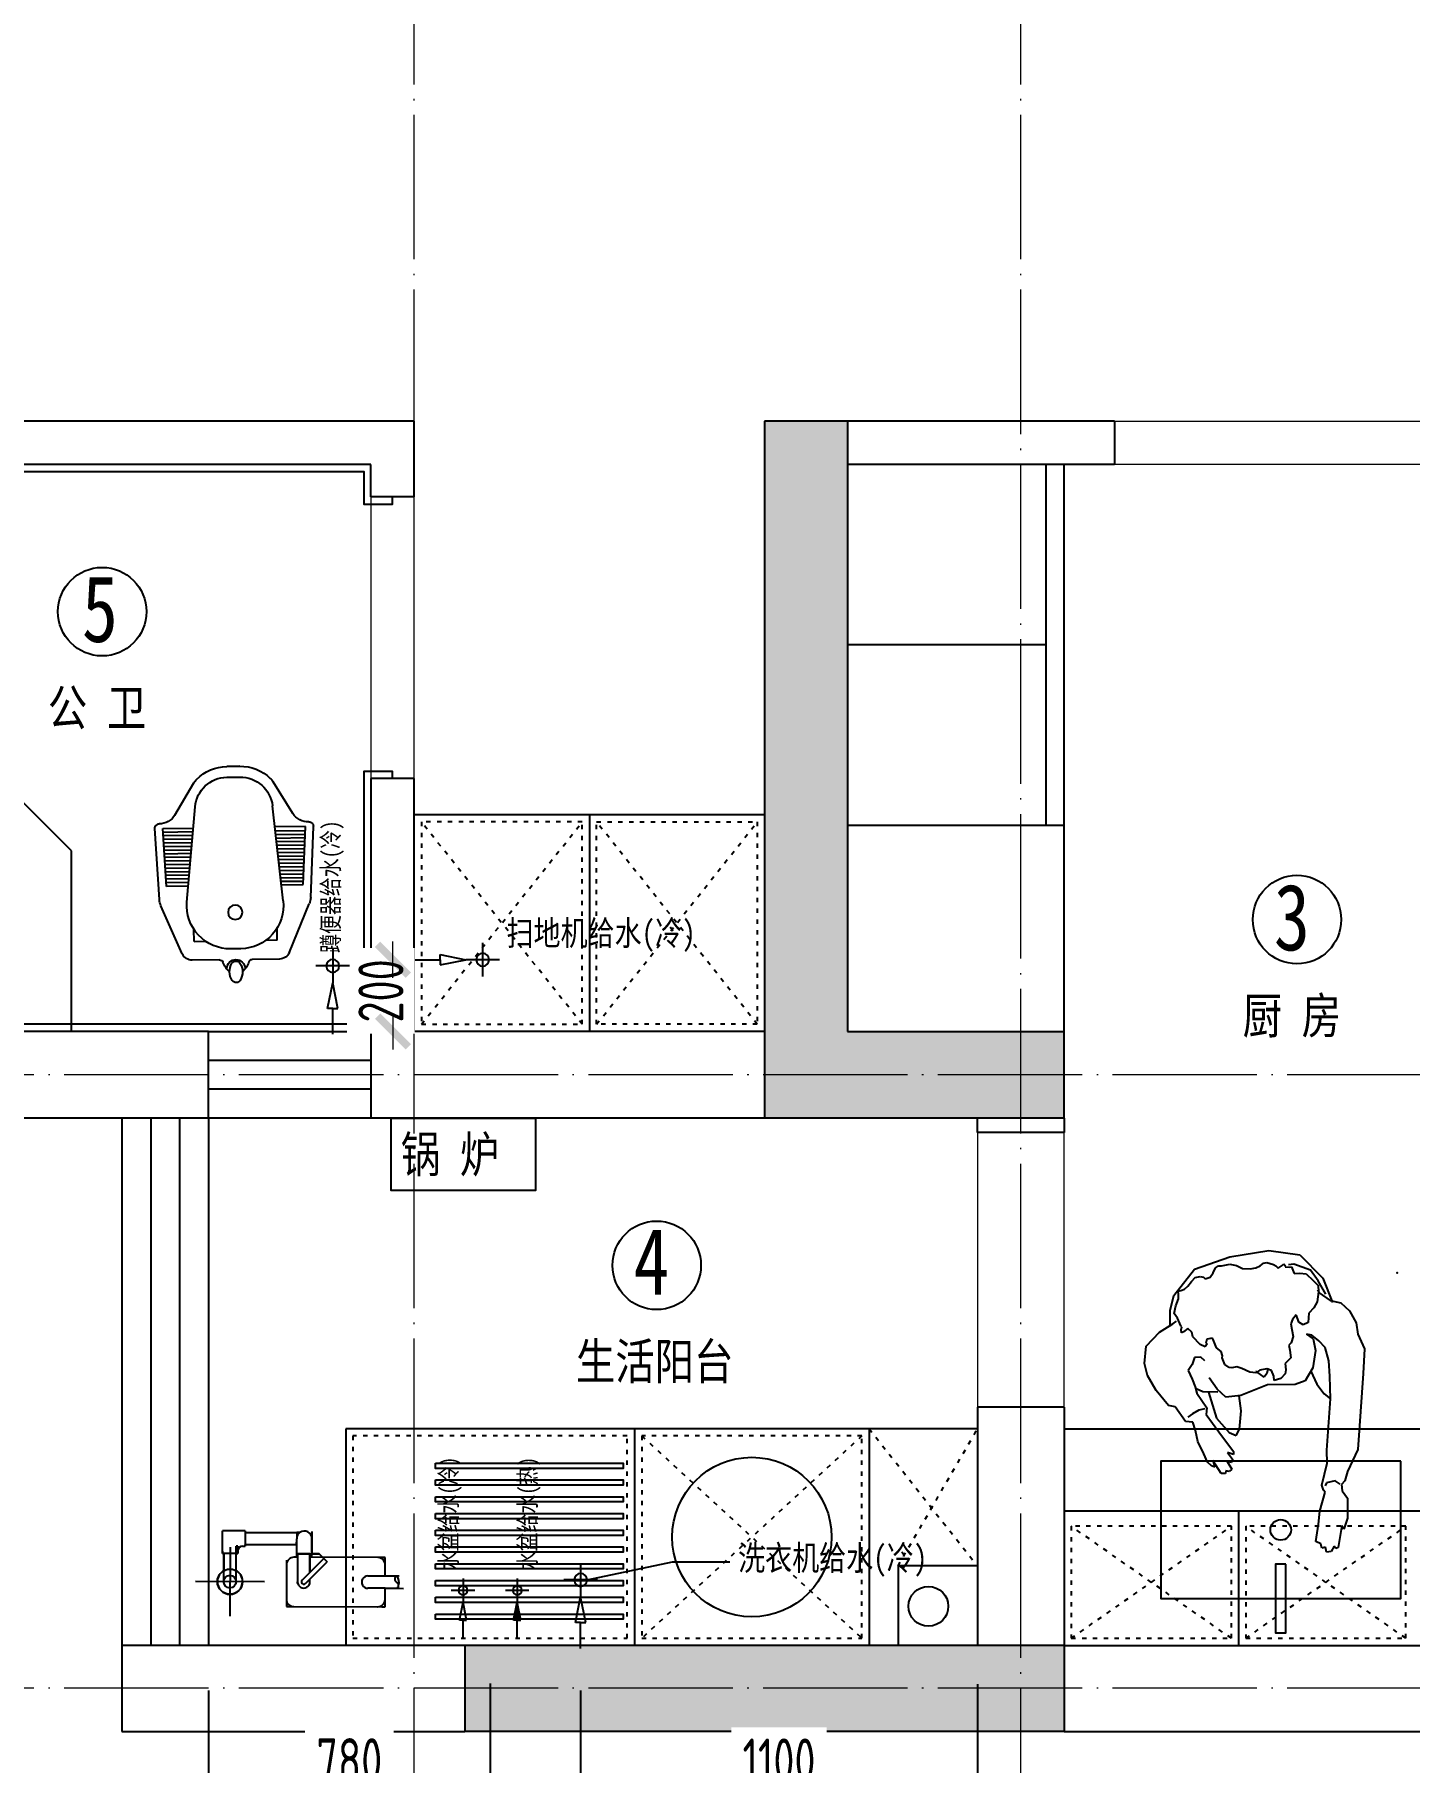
# Model space of a CAD drawing. Header units: inches. Extents: x 600 to 250244, y -404780 to 1000.
# Drawn here: x 106276 to 110085, y -329924 to -325140 of the extents above; entities that cross this region are included whole.
import ezdxf

# ---------------------------------------------------------------- set-up
doc = ezdxf.new("R2010")
doc.units = ezdxf.units.IN
doc.header["$MEASUREMENT"] = 0
doc.linetypes.add('ACAD_ISO03W100', pattern=[30, 12, -18])
doc.linetypes.add('DOTE', pattern=[2.42, 2, -0.2, 0.02, -0.2])
for name, color, linetype in [('A例图索引', 7, 'Continuous'), ('D-ARCHI', 250, 'Continuous'), ('EVH 立面填充', 8, 'Continuous'), ('IBS-003-建筑窗框', 3, 'Continuous'), ('IBS-182-原建筑非承重墙', 150, 'Continuous'), ('IBS-200-原建筑承重墙柱', 200, 'Continuous'), ('IBS-63-原建筑窗', 63, 'Continuous'), ('IDS-030-造型完成面(看线)', 30, 'Continuous'), ('IDS-040-固定高家具', 40, 'Continuous'), ('IFF-31-卫浴洁具', 31, 'Continuous'), ('IFF-51-活动家具', 51, 'Continuous'), ('iGo户型优化', 7, 'Continuous'), ('房间编号', 50, 'Continuous')]:
    doc.layers.add(name, color=color, linetype=linetype)
doc.layers.add('天棚材质标注', color=2, linetype='Continuous', lineweight=5)
doc.layers.add('门', color=65, linetype='Continuous', lineweight=13)
doc.styles.add('ARI', font='SimSun.ttf', dxfattribs={"width": 0.8, "height": 200})
doc.styles.add('HBA-DIMT', font='ARCHS.SHX', dxfattribs={"width": 0.8})
doc.styles.get("Standard").update_dxf_attribs({"font": 'arial.ttf'})
doc.styles.add('宋体', font='SimSun.ttf', dxfattribs={"width": 0.8})
doc.dimstyles.new('HBA_40', dxfattribs={"dimscale": 50, "dimtxt": 2.5, "dimasz": 0.1, "dimexe": 2, "dimexo": 2.5, "dimgap": 0.6, "dimtad": 1, "dimdec": 0, "dimrnd": 5, "dimzin": 0, "dimtxsty": 'HBA-DIMT', "dimblk": 'HBA_DIMENSION_TICK', "dimblk1": 'HBA_DIMENSION_TICK', "dimblk2": 'HBA_DIMENSION_TICK', "dimcen": 0.125, "dimclrd": 44, "dimclre": 44, "dimclrt": 2, "dimadec": 0, "dimazin": 0, "dimtfac": 1, "dimtdec": 0, "dimtix": 1, "dimtmove": 1, "dimatfit": 3, "dimldrblk": 'HBA_Leader_Dot', "dimfxl": 0, "dimtvp": 1, "dimtfill": 1, "dimtolj": 1, "dimtzin": 0, "dimarcsym": 0})
doc.dimstyles.get("Standard").update_dxf_attribs({"dimtxt": 0.18, "dimasz": 0.18, "dimexe": 0.18, "dimexo": 0.0625, "dimgap": 0.09, "dimtad": 0, "dimtih": 1, "dimtoh": 1, "dimdec": 4, "dimzin": 0, "dimdsep": 46, "dimtxsty": 'Standard', "dimcen": 0.09, "dimadec": 0, "dimazin": 0, "dimtfac": 1, "dimtdec": 4, "dimtofl": 0, "dimtmove": 0, "dimatfit": 3, "dimfxl": 1, "dimtolj": 1, "dimtzin": 0, "dimarcsym": 0})

# ---------------------------------------------------------------- blocks, each defined once
blk = doc.blocks.new('11')
at = {"layer": 'IBS-182-原建筑非承重墙'}
for p, q in [((140567.3, -1080.2), (140567.1, -1131.5)), ((140567.3, -1080.2), (140567.1, -1131.5)), ((140840.5, -1081), (140567.3, -1080.2)), ((140575.7, -1080.3), (140567.3, -1080.2)), ((140820, -1080.9), (140587.7, -1080.3)), ((140820, -1080.9), (140587.7, -1080.3)), ((140840.5, -1081), (140820, -1080.9)), ((140840.2, -1209.1), (140840.5, -1081)), ((140840.5, -1101.4), (140840.5, -1081)), ((140996.6, -1245.4), (140997.1, -1054.1)), ((140567.1, -1131.5), (140516.4, -1131.3)), ((140535.4, -1131.4), (140527.6, -1131.4)), ((140567.1, -1131.5), (140535.4, -1131.4)), ((140567.1, -1131.5), (140535.4, -1131.4)), ((140567.2, -1100.7), (140567.1, -1131.5)), ((140567.1, -1131.5), (140614.9, -1131.6)), ((140787.9, -1144.5), (140727.7, -1204.5)), ((140775.4, -1157), (140787.9, -1144.5)), ((140809.6, -1144.6), (140809.6, -1149.2)), ((140809.6, -1149.2), (140809.6, -1144.6)), ((140840.2, -1197.1), (140840.5, -1101.4)), ((140840.2, -1209.1), (140840.5, -1101.4)), ((140528, -1165.5), (140567, -1165.6)), ((140528, -1165.5), (140567, -1165.6)), ((140567, -1165.6), (140535.3, -1165.5)), ((140567, -1165.6), (140566.9, -1196.4)), ((140567, -1165.6), (140566.9, -1216.9)), ((140567, -1165.6), (140566.9, -1196.4)), ((140614.8, -1165.8), (140567, -1165.6)), ((140775.4, -1157), (140727.7, -1204.5)), ((140797.1, -1153.8), (140736.8, -1213.7)), ((140736.8, -1213.7), (140775.4, -1175.4)), ((140736.8, -1213.7), (140775.4, -1175.4)), ((140775.4, -1175.4), (140775.2, -1227)), ((140775.3, -1217.4), (140775.4, -1175.4)), ((140775.4, -1175.4), (140775.3, -1217.4)), ((140775.4, -1149.1), (140775.4, -1157)), ((140775.4, -1149.1), (140775.4, -1157)), ((140775.4, -1149.1), (140775.4, -1157)), ((140809.4, -1217.5), (140809.6, -1149.2)), ((140809.4, -1227.1), (140809.6, -1149.2)), ((140901.2, -1149.5), (141092.5, -1150)), ((140979.7, -1180.1), (140979.5, -1248.1)), ((140979.8, -1149.7), (140979.6, -1227.6)), ((140979.7, -1180.1), (140979.6, -1227.6)), ((141013.9, -1149.8), (141013.7, -1227.7)), ((141013.7, -1227.7), (141013.9, -1180.2)), ((141013.7, -1227.7), (141013.9, -1180.2)), ((140566.9, -1208.4), (140566.9, -1216.9)), ((140566.9, -1216.9), (140769.8, -1217.4)), ((140566.9, -1216.9), (140587.4, -1216.9)), ((140587.4, -1216.9), (140775.3, -1217.4)), ((140587.4, -1216.9), (140740.4, -1217.3)), ((140736.8, -1213.7), (140727.7, -1204.5)), ((140727.7, -1204.5), (140736.8, -1213.7)), ((140750, -1226.9), (140736.8, -1213.7)), ((140740.4, -1217.3), (140750, -1226.9)), ((140775.2, -1227), (140750, -1226.9)), ((140750, -1226.9), (140769.8, -1227)), ((140769.8, -1217.4), (140769.6, -1288.5)), ((140769.7, -1268.6), (140769.8, -1227)), ((140769.8, -1227), (140769.7, -1268.6)), ((140812.1, -1227.1), (140769.8, -1227)), ((140775.3, -1217.4), (140775.2, -1227)), ((140775.3, -1217.4), (140775.2, -1227)), ((140775.2, -1227), (140809.4, -1227.1)), ((140809.4, -1217.5), (140819.7, -1217.5)), ((140809.4, -1217.5), (140809.4, -1227.1)), ((140812.1, -1251.7), (140812.1, -1220.6)), ((140812.1, -1251.7), (140812.1, -1220.6)), ((140812.1, -1251.7), (140812.1, -1227.1)), ((140975.4, -1248.1), (140975.5, -1227.6)), ((140975.5, -1234.5), (140975.4, -1248.1)), ((140975.5, -1234.5), (140975.5, -1227.6)), ((140975.5, -1227.6), (140979.6, -1227.6)), ((140975.5, -1227.6), (141017.8, -1227.7)), ((140979.6, -1227.6), (140975.5, -1227.6)), ((140975.5, -1227.6), (140975.5, -1234.5)), ((140979.5, -1248.1), (140979.6, -1227.6)), ((140979.6, -1227.6), (141013.7, -1227.7)), ((140979.6, -1227.6), (141017.8, -1227.7)), ((141013.7, -1227.7), (141017.8, -1227.7)), ((141017.8, -1227.7), (141013.7, -1227.7)), ((141017.8, -1227.7), (141013.7, -1227.7)), ((141017.8, -1234.6), (141017.7, -1290.5)), ((141017.8, -1234.6), (141017.8, -1227.7)), ((141017.8, -1234.6), (141017.8, -1227.7)), ((141017.8, -1227.7), (141017.8, -1234.6)), ((141017.8, -1234.6), (141017.8, -1227.7)), ((141017.8, -1227.7), (141017.8, -1234.6)), ((140769.7, -1268.6), (140769.6, -1288.5)), ((140803.1, -1285.8), (140812, -1285.8)), ((140954.8, -1285.8), (140803.3, -1285.8)), ((140803.3, -1285.8), (140812, -1285.8)), ((140812.1, -1251.7), (140812, -1268.8)), ((140812, -1285.8), (140812.1, -1251.7)), ((140812, -1285.8), (140812.1, -1251.7)), ((140812.1, -1251.7), (140954.9, -1251.7)), ((140954.9, -1251.7), (140953, -1251.7)), ((140954.9, -1251.7), (140953, -1251.7)), ((140954.8, -1290.4), (140954.9, -1248.1)), ((140954.8, -1290.4), (140981.7, -1290.5)), ((140961.8, -1248.1), (140954.9, -1248.1)), ((140954.9, -1250.9), (140954.9, -1251.7)), ((140954.9, -1250.9), (140954.9, -1251.7)), ((140979.5, -1248.1), (140975.4, -1248.1)), ((140975.4, -1248.1), (140979.5, -1248.1)), ((140981.7, -1290.5), (141017.7, -1290.5))]:
    blk.add_line(p, q, dxfattribs=at)
blk.add_circle((140996.9, -1149.8), 34.9, dxfattribs=at)
for start, end in [(0, 180), (0, 180), (180, 240.5217), (180, 240.5217), (299.176, 0), (299.176, 0)]:
    blk.add_arc((140996.9, -1149.8), 34.9, start, end, dxfattribs=at)
for centre, major_axis, start_param, end_param in [((140587.7, -1100.8), (-14.5, 14.5), 5.495149, 7.065946), ((140820, -1101.4), (-14.5, -14.5), 2.353557, 3.924353), ((140553.1, -1148.5), (-17.5, -17.5), -1.141223, -0.024085), ((140539.5, -1139.9), (-6.72, -6.72), 4.378011, 6.612288), ((140614.9, -1148.7), (-12.1, -12.1), 0.78276, 3.924353), ((140792.5, -1149.1), (-12.1, 12.1), 3.924353, 7.065946), ((140792.5, -1149.1), (-4.6, -4.6), 1.568158, 4.709751), ((140996.9, -1149.8), (-12.1, 12.1), 4.709751, 10.992936), ((140531.1, -1157), (-6.72, -6.72), 1.236418, 3.470695), ((140587.4, -1196.4), (-14.5, 14.5), 0.78276, 2.353557), ((140819.7, -1197), (-14.5, -14.5), 0.78276, 2.353557), ((140961.8, -1234.4), (-9.66, 9.66), 2.353557, 3.924353), ((140790.8, -1268.7), (-15, 15), 0.78276, 2.986227), ((140790.8, -1268.7), (-15, 15), 2.986227, 3.924353)]:
    blk.add_ellipse(centre, major_axis=major_axis, ratio=1, start_param=start_param, end_param=end_param, dxfattribs=at)
at = {"layer": 'IBS-182-原建筑非承重墙', "extrusion": (0, 0, -1)}
for start_param, end_param in [(5.500425, 7.071221), (5.500425, 7.071221), (7.071221, 8.642018), (7.071221, 8.642018), (3.929629, 5.500425), (3.929629, 5.500425), (2.358832, 3.929629), (2.358832, 3.929629)]:
    blk.add_ellipse((140996.9, -1149.8), major_axis=(-12.1, 12.1), ratio=1, start_param=start_param, end_param=end_param, dxfattribs=at)
blk = doc.blocks.new('抖音iGo户型优化-0721')
at = {"layer": 'IFF-31-卫浴洁具', "ltscale": 100}
for p, q in [((23051.6, -200812.2), (22992.6, -200945.2)), ((23154.8, -200795.4), (23079.4, -200794.4)), ((23213.8, -200826.2), (23185.7, -200825.8)), ((23321, -200797.7), (23245.6, -200796.7)), ((23348.3, -200816.3), (23403.6, -200950.8)), ((23084.4, -200846.4), (23083.9, -200879.7)), ((23084.4, -200846.4), (23116.3, -200846.8)), ((23314.6, -200849.5), (23282.6, -200849.1)), ((23314.6, -200849.5), (23314.1, -200882.9)), ((22988.4, -200962.2), (22975.7, -201159)), ((23064.5, -200955.1), (23087.1, -201218.7)), ((23331.5, -200958.7), (23301.7, -201221.6)), ((23407.4, -200967.9), (23414.7, -201165)), ((23008, -200998.5), (22997.4, -201159)), ((23070, -201019.4), (23006.7, -201018.5)), ((23069.1, -201009.3), (23007.3, -201008.5)), ((23068.8, -200999.3), (23008, -200998.5)), ((23325.4, -201012.9), (23387.2, -201013.7)), ((23326, -201002.9), (23386.8, -201003.7)), ((23386.8, -201003.7), (23393, -201164.5)), ((23073.4, -201059.4), (23004, -201058.5)), ((23072.6, -201049.4), (23004.7, -201048.5)), ((23071.7, -201039.4), (23005.4, -201038.5)), ((23070.8, -201029.4), (23006, -201028.5)), ((23319.7, -201062.8), (23389.1, -201063.7)), ((23320.9, -201052.8), (23388.7, -201053.7)), ((23322, -201042.8), (23388.3, -201043.7)), ((23323.1, -201032.8), (23387.9, -201033.7)), ((23324.3, -201022.8), (23387.6, -201023.7)), ((23077.7, -201109.5), (23000.7, -201108.4)), ((23076.9, -201099.5), (23001.4, -201098.4)), ((23076, -201089.4), (23002, -201088.4)), ((23075.1, -201079.4), (23002.7, -201078.4)), ((23074.3, -201069.4), (23003.4, -201068.5)), ((23314.1, -201112.7), (23391.1, -201113.8)), ((23315.2, -201102.7), (23390.7, -201103.8)), ((23316.3, -201092.7), (23390.3, -201093.7)), ((23317.5, -201082.8), (23389.9, -201083.7)), ((23318.6, -201072.8), (23389.5, -201073.7)), ((22997.4, -201159), (23082.1, -201160.2)), ((23081.2, -201149.5), (22998.1, -201148.4)), ((23080.3, -201139.5), (22998.7, -201138.4)), ((23079.4, -201129.5), (22999.4, -201128.4)), ((23078.6, -201119.5), (23000.1, -201118.4)), ((23309.5, -201152.6), (23392.6, -201153.8)), ((23310.7, -201142.7), (23392.2, -201143.8)), ((23311.8, -201132.7), (23391.8, -201133.8)), ((23312.9, -201122.7), (23391.4, -201123.8)), ((23031.4, -201196.4), (23083.8, -201285.4)), ((23358, -201200.9), (23303.2, -201288.4)), ((23393, -201164.5), (23308.3, -201163.3)), ((23175.5, -201300.9), (23211, -201301.4)), ((23175.1, -201330.9), (23210.6, -201331.4)), ((23210.6, -201331.4), (23175.1, -201330.9))]:
    blk.add_line(p, q, dxfattribs=at)
blk.add_circle((23198.4, -200927.2), 20, dxfattribs=at)
for centre, radius, start, end in [((23226.7, -200811.9), 66.5, 131.3509, 159.7158), ((23200.5, -200771.2), 25, 179.216, 359.216), ((23227, -200762.6), 44.3, 146.6708, 211.7611), ((23200.9, -200746.1), 13.4, 34.0457, 144.3862), ((23174.3, -200761.9), 44.3, 326.6708, 31.7611), ((23173.3, -200811.2), 66.5, 18.7161, 47.0811), ((23079, -200824.4), 30, 89.216, 156.0781), ((23184.1, -200945.8), 120, 89.216, 184.4244), ((23154.9, -200785.4), 10, 269.216, 339.7158), ((23200.4, -200778.5), 13.4, 214.0457, 324.3862), ((23212.2, -200946.2), 120, 354.0076, 89.216), ((23245.7, -200786.7), 10, 198.7161, 269.216), ((23320.6, -200827.7), 30, 22.3538, 89.216), ((23038.3, -200965.4), 50, 156.0781, 176.2889), ((23357.4, -200969.8), 50, 2.1431, 22.3538), ((22987.6, -201159.8), 12, 176.2889, 270.6079), ((22988.3, -201221.8), 50, 30.4869, 90.6079), ((23400.4, -201227.4), 50, 87.8241, 147.945), ((23402.7, -201165.5), 12, 267.8241, 2.1431), ((23176.8, -201211), 90, 184.9106, 269.216), ((23212.3, -201211.4), 90, 269.216, 353.5214), ((23126.9, -201260), 50, 210.4869, 224.5067), ((23176.8, -201211), 120, 224.5067, 269.216), ((23212.3, -201211.4), 120, 269.216, 313.9252), ((23260.8, -201261.9), 50, 313.9252, 327.945)]:
    blk.add_arc(centre, radius, start, end, dxfattribs=at)
blk = doc.blocks.new('ss2')
h = blk.add_hatch(color=256)
h.dxf.hatch_style = 1
h.paths.add_polyline_path([(76754.3, -33295.3), (76704.3, -33285.3), (76704.3, -33295.3), (76704.3, -33305.3)])
at = {"color": 250}
for p, q in [((76786.8, -33262.8), (76786.8, -33327.8)), ((76819.3, -33295.3), (76754.3, -33295.3)), ((76819.3, -33445.3), (76754.3, -33445.3)), ((76786.8, -33412.8), (76786.8, -33477.8))]:
    blk.add_line(p, q, dxfattribs=at)
for p, q in [((76654.3, -33295.3), (76704.3, -33295.3)), ((76704.3, -33295.3), (76704.3, -33285.3)), ((76704.3, -33285.3), (76754.3, -33295.3)), ((76704.3, -33295.3), (76704.3, -33305.3)), ((76704.3, -33305.3), (76754.3, -33295.3)), ((76654.3, -33445.3), (76704.3, -33445.3)), ((76704.3, -33445.3), (76704.3, -33435.3)), ((76704.3, -33435.3), (76754.3, -33445.3)), ((76704.3, -33445.3), (76704.3, -33455.3)), ((76704.3, -33455.3), (76754.3, -33445.3))]:
    blk.add_line(p, q)
for centre in [(76786.8, -33295.3), (76786.8, -33445.3)]:
    blk.add_circle(centre, 12.5)
blk = doc.blocks.new('mtss')
for p, q in [((77553.4, -33808.4), (77553.4, -33798.4)), ((77553.4, -33798.4), (77603.4, -33808.4)), ((77503.4, -33808.4), (77553.4, -33808.4)), ((77553.4, -33808.4), (77553.4, -33818.4)), ((77553.4, -33818.4), (77603.4, -33808.4))]:
    blk.add_line(p, q)
at = {"color": 250}
for p, q in [((77635.9, -33775.9), (77635.9, -33840.9)), ((77668.4, -33808.4), (77603.4, -33808.4))]:
    blk.add_line(p, q, dxfattribs=at)
blk.add_circle((77635.9, -33808.4), 12.5)
blk = doc.blocks.new('HBA_DIMENSION_TICK')
at = {"color": 0, "linetype": 'ByBlock'}
for p, q in [((-10, 0), (0, 0)), ((0, 0), (10, 0))]:
    blk.add_line(p, q, dxfattribs=at)
at = {"color": 50, "linetype": 'ByBlock'}
blk.add_solid([(-10, -7), (-7, -10), (7, 10), (10, 7)], dxfattribs=at)
blk = doc.blocks.new('*D632')
at = {"layer": 'Defpoints', "color": 0, "transparency": 16777216}
for p in [(107789.1, -329600.4), (108888.4, -329582.5), (108888.4, -330012.9)]:
    blk.add_point(p, dxfattribs=at)
at = {"layer": '天棚材质标注', "color": 44, "lineweight": -2, "transparency": 16777216}
for p, q in [((107789.1, -329725.4), (107789.1, -330112.9)), ((108888.4, -329707.5), (108888.4, -330112.9)), ((107794.1, -330012.9), (108883.4, -330012.9))]:
    blk.add_line(p, q, dxfattribs=at)
at = {"layer": '天棚材质标注', "color": 44, "lineweight": -2, "transparency": 16777216, "xscale": 5, "yscale": 5, "zscale": 5, "rotation": 180}
blk.add_blockref('HBA_DIMENSION_TICK', (107789.1, -330012.9), dxfattribs=at)
at = {"layer": '天棚材质标注', "color": 44, "lineweight": -2, "transparency": 16777216, "xscale": 5, "yscale": 5, "zscale": 5}
blk.add_blockref('HBA_DIMENSION_TICK', (108888.4, -330012.9), dxfattribs=at)
at = {"layer": '天棚材质标注', "color": 2, "transparency": 16777216, "insert": (108338.7, -329920.4), "char_height": 125, "attachment_point": 5, "style": 'HBA-DIMT', "bg_fill": 3, "box_fill_scale": 1.25, "bg_fill_color": 256, "bg_fill_true_color": 13158600, "bg_fill_transparency": 0}
blk.add_mtext('\\A1;1100', dxfattribs=at)
blk = doc.blocks.new('HBA_Leader_Dot')
at = {"color": 0, "linetype": 'ByBlock'}
blk.add_line((-5, 0), (-10, 0), dxfattribs=at)
at = {"color": 0, "linetype": 'ByBlock', "const_width": 5}
blk.add_lwpolyline([(-2.5, 0, 1), (2.5, 0, 1)], format="xyb", close=True, dxfattribs=at)
blk = doc.blocks.new('*D633')
at = {"layer": 'Defpoints', "color": 0, "transparency": 16777216}
for p in [(106758.4, -329600.4), (107538.4, -329580.4), (106758.4, -330012.3)]:
    blk.add_point(p, dxfattribs=at)
at = {"layer": '天棚材质标注', "color": 44, "lineweight": -2, "transparency": 16777216}
for p, q in [((106758.4, -329725.4), (106758.4, -330112.3)), ((107538.4, -329705.4), (107538.4, -330112.3)), ((107533.4, -330012.3), (106763.4, -330012.3))]:
    blk.add_line(p, q, dxfattribs=at)
at = {"layer": '天棚材质标注', "color": 44, "lineweight": -2, "transparency": 16777216, "xscale": 5, "yscale": 5, "zscale": 5, "rotation": 180}
blk.add_blockref('HBA_DIMENSION_TICK', (106758.4, -330012.3), dxfattribs=at)
at = {"layer": '天棚材质标注', "color": 44, "lineweight": -2, "transparency": 16777216, "xscale": 5, "yscale": 5, "zscale": 5}
blk.add_blockref('HBA_DIMENSION_TICK', (107538.4, -330012.3), dxfattribs=at)
at = {"layer": '天棚材质标注', "color": 2, "transparency": 16777216, "insert": (107148.4, -329919.8), "char_height": 125, "attachment_point": 5, "style": 'HBA-DIMT', "bg_fill": 3, "box_fill_scale": 1.25, "bg_fill_color": 256, "bg_fill_true_color": 13158600, "bg_fill_transparency": 0}
blk.add_mtext('\\A1;780', dxfattribs=at)
blk = doc.blocks.new('*D634')
at = {"layer": '天棚材质标注', "color": 44, "lineweight": -2, "transparency": 16777216}
for p, q in [((107203.4, -327701.8), (107169.2, -327701.8)), ((107269.2, -327706.8), (107269.2, -327895.4)), ((107203.4, -327900.4), (107169.2, -327900.4))]:
    blk.add_line(p, q, dxfattribs=at)
at = {"layer": '天棚材质标注', "color": 2, "transparency": 16777216, "insert": (107235.9, -327788.1), "char_height": 125, "attachment_point": 5, "rotation": 90, "style": 'HBA-DIMT', "bg_fill": 3, "box_fill_scale": 1.25, "bg_fill_color": 256, "bg_fill_true_color": 13158600, "bg_fill_transparency": 0}
blk.add_mtext('\\A1;200', dxfattribs=at)
at = {"layer": 'Defpoints', "color": 0, "transparency": 16777216}
for p in [(107328.4, -327701.8), (107269.2, -327900.4), (107328.4, -327900.4)]:
    blk.add_point(p, dxfattribs=at)
at = {"layer": '天棚材质标注', "color": 44, "lineweight": -2, "transparency": 16777216, "xscale": 5, "yscale": 5, "zscale": 5}
for p, rotation in [((107269.2, -327701.8), 90), ((107269.2, -327900.4), 270)]:
    blk.add_blockref('HBA_DIMENSION_TICK', p, dxfattribs=dict(at, rotation=rotation))

msp = doc.modelspace()

# ---------------------------------------------------------------- hatches: boundary and pattern name
at = {"layer": 'EVH 立面填充'}
h = msp.add_hatch(color=256, dxfattribs=at)
h.dxf.hatch_style = 1
h.paths.add_polyline_path([(109128.4, -328140.4), (109128.4, -327900.4), (108528.4, -327900.4), (108528.4, -326210.4), (108298.4, -326210.4), (108298.4, -328140.4)])
h = msp.add_hatch(color=256, dxfattribs=at)
h.dxf.hatch_style = 1
h.paths.add_polyline_path([(107468.4, -329600.4), (107468.4, -329838.7), (109128.4, -329838.7), (109128.4, -329600.4)])

# ---------------------------------------------------------------- linework, layer by layer
at = {"layer": 'D-ARCHI', "color": 251, "linetype": 'DOTE', "lineweight": 5, "ltscale": 200}
for p, q in [((107328.4, -332538.7), (107328.4, -317590.2)), ((109008.4, -332538.7), (109008.4, -317590.2)), ((116438.7, -328020.4), (96111.4, -328020.4)), ((116438.7, -329718.7), (96111.4, -329718.7))]:
    msp.add_line(p, q, dxfattribs=at)
at = {"layer": 'IBS-003-建筑窗框', "color": 251, "ltscale": 10}
for p, q in [((106758.4, -327900.4), (107208.4, -327900.4)), ((106518.4, -328140.4), (106518.4, -329600.4)), ((107208.4, -328140.4), (106758.4, -328140.4)), ((106758.4, -328140.4), (106758.4, -329600.4))]:
    msp.add_line(p, q, dxfattribs=at)
at = {"layer": 'IBS-182-原建筑非承重墙'}
for p, q in [((107328.4, -326210.4), (103678.4, -326210.4)), ((107328.4, -326420.4), (107328.4, -326210.4)), ((109268.4, -326210.4), (108528.4, -326210.4)), ((109268.4, -326210.4), (109268.4, -326330.4)), ((107208.4, -326330.4), (105438.4, -326330.4)), ((107208.4, -326420.4), (107208.4, -326330.4)), ((109268.4, -326330.4), (108528.4, -326330.4)), ((107328.4, -326420.4), (107208.4, -326420.4)), ((107328.4, -327200.4), (107208.4, -327200.4)), ((107208.4, -327200.4), (107208.4, -328140.4)), ((107328.4, -327900.4), (107328.4, -327200.4)), ((106758.4, -327900.4), (105438.4, -327900.4)), ((106758.4, -328140.4), (106758.4, -327900.4)), ((108298.4, -327900.4), (107328.4, -327900.4)), ((106518.4, -328140.4), (104058.4, -328140.4)), ((106758.4, -328140.4), (106518.4, -328140.4)), ((108298.4, -328140.4), (107208.4, -328140.4)), ((108888.4, -328180.4), (108888.4, -328140.4)), ((109128.4, -328140.4), (109128.4, -328180.4)), ((109128.4, -328180.4), (108888.4, -328180.4)), ((109128.4, -328940.4), (108888.4, -328940.4)), ((108888.4, -328940.4), (108888.4, -329600.4)), ((109128.4, -328940.4), (109128.4, -329600.4)), ((108668.4, -329380.4), (108668.4, -329600.4)), ((108888.4, -329380.4), (108668.4, -329380.4)), ((107468.4, -329600.4), (106518.4, -329600.4)), ((106518.4, -329600.4), (106518.4, -329838.7)), ((109128.4, -329600.4), (110928.4, -329600.4)), ((106518.4, -329838.7), (107468.4, -329838.7)), ((109128.4, -329838.7), (111168.4, -329838.7))]:
    msp.add_line(p, q, dxfattribs=at)
msp.add_circle((108752.4, -329492), 55, dxfattribs=at)
msp.add_point((110051, -328568.9), dxfattribs=at)
at = {"layer": 'IBS-200-原建筑承重墙柱', "ltscale": 0.02}
for p, q in [((108298.4, -326210.4), (108298.4, -328140.4)), ((108528.4, -326210.4), (108298.4, -326210.4)), ((108528.4, -326210.4), (108528.4, -327900.4)), ((108528.4, -327900.4), (109128.4, -327900.4)), ((109128.4, -328140.4), (109128.4, -327900.4)), ((109128.4, -328140.4), (108298.4, -328140.4)), ((109128.4, -329600.4), (107468.4, -329600.4)), ((107468.4, -329600.4), (107468.4, -329838.7)), ((109128.4, -329600.4), (109128.4, -329838.7)), ((109128.4, -329838.7), (107468.4, -329838.7))]:
    msp.add_line(p, q, dxfattribs=at)
at = {"layer": 'IBS-63-原建筑窗'}
for p, q in [((107208.4, -327980.4), (106758.4, -327980.4)), ((107208.4, -328060.4), (106758.4, -328060.4)), ((106598.4, -328140.4), (106598.4, -329600.4)), ((106678.4, -328140.4), (106678.4, -329600.4))]:
    msp.add_line(p, q, dxfattribs=at)
at = {"layer": 'IDS-030-造型完成面(看线)'}
msp.add_lwpolyline([(107268.4, -327200.4), (107268.4, -327180.4), (107188.4, -327180.4), (107188.4, -327880.4), (105458.4, -327880.4), (105458.4, -326350.4), (107188.4, -326350.4), (107188.4, -326440.4), (107268.4, -326440.4), (107268.4, -326420.4)], dxfattribs=at)
at = {"layer": 'IDS-040-固定高家具'}
for p, q in [((108298.4, -327300.4), (107328.4, -327300.4)), ((107813.4, -327300.4), (107813.4, -327900.4)), ((108888.4, -329000.4), (107138.4, -329000.4)), ((107138.4, -329000.4), (107138.4, -329600.4)), ((107938.4, -329000.4), (107938.4, -329600.4)), ((108588.4, -329000.4), (108588.4, -329600.4)), ((109128.4, -329227.4), (110540.1, -329227.4)), ((109611.7, -329227.4), (109611.7, -329600.4))]:
    msp.add_line(p, q, dxfattribs=at)
at = {"layer": 'IDS-040-固定高家具', "linetype": 'ACAD_ISO03W100'}
for p, q in [((107348.4, -327880.4), (107793.4, -327320.4)), ((107793.4, -327880.4), (107348.4, -327320.4)), ((108278.4, -327880.4), (107833.4, -327320.4)), ((107833.4, -327880.4), (108278.4, -327320.4)), ((108568.4, -329020.4), (107958.4, -329580.4)), ((107958.4, -329020.4), (108568.4, -329580.4)), ((108588.4, -329000.4), (108888.4, -329380.4)), ((108668.4, -329380.4), (108888.4, -329000.4)), ((109148.4, -329580.4), (109591.7, -329270.4)), ((109591.7, -329580.4), (109148.4, -329270.4)), ((109631.7, -329580.4), (110075, -329270.4)), ((110075, -329580.4), (109631.7, -329270.4))]:
    msp.add_line(p, q, dxfattribs=at)
for points in [[(107348.4, -327880.4), (107793.4, -327880.4), (107793.4, -327320.4), (107348.4, -327320.4)], [(108278.4, -327880.4), (107833.4, -327880.4), (107833.4, -327320.4), (108278.4, -327320.4)], [(107158.4, -329580.4), (107918.4, -329580.4), (107918.4, -329020.4), (107158.4, -329020.4)], [(107958.4, -329580.4), (108568.4, -329580.4), (108568.4, -329020.4), (107958.4, -329020.4)], [(109148.4, -329580.4), (109591.7, -329580.4), (109591.7, -329270.4), (109148.4, -329270.4)], [(109631.7, -329580.4), (110075, -329580.4), (110075, -329270.4), (109631.7, -329270.4)]]:
    msp.add_lwpolyline(points, close=True, dxfattribs=at)
at = {"layer": 'IDS-040-固定高家具'}
for points in [[(107264.3, -328140.4), (107664.3, -328140.4), (107664.3, -328340.4), (107264.3, -328340.4)], [(107386.7, -329095.8), (107907.4, -329095.8), (107907.4, -329110.2), (107386.7, -329110.2)], [(107386.7, -329142.2), (107907.4, -329142.2), (107907.4, -329156.6), (107386.7, -329156.6)], [(107386.7, -329188.6), (107907.4, -329188.6), (107907.4, -329203), (107386.7, -329203)], [(107386.7, -329235), (107907.4, -329235), (107907.4, -329249.4), (107386.7, -329249.4)], [(107386.7, -329281.3), (107907.4, -329281.3), (107907.4, -329295.7), (107386.7, -329295.7)], [(107386.7, -329327.7), (107907.4, -329327.7), (107907.4, -329342.1), (107386.7, -329342.1)], [(107386.7, -329374.1), (107907.4, -329374.1), (107907.4, -329388.5), (107386.7, -329388.5)], [(107386.7, -329420.5), (107907.4, -329420.5), (107907.4, -329434.9), (107386.7, -329434.9)], [(107386.7, -329466.9), (107907.4, -329466.9), (107907.4, -329481.3), (107386.7, -329481.3)], [(107386.7, -329513.3), (107907.4, -329513.3), (107907.4, -329527.7), (107386.7, -329527.7)]]:
    msp.add_lwpolyline(points, close=True, dxfattribs=at)
msp.add_circle((108263.4, -329300.4), 220.9, dxfattribs=at)
at = {"layer": 'IFF-31-卫浴洁具', "ltscale": 0.02}
for p, q in [((106378.4, -327400.4), (105978.4, -327000.4)), ((106378.4, -327900.4), (106378.4, -327400.4))]:
    msp.add_line(p, q, dxfattribs=at)
for points in [[(110060.9, -329090.4), (109395.9, -329090.4), (109395.9, -329470.4), (110060.9, -329470.4)], [(109742.6, -329375.4), (109714.1, -329375.4), (109714.1, -329565.4), (109742.6, -329565.4)]]:
    msp.add_lwpolyline(points, close=True, dxfattribs=at)
msp.add_circle((109728.4, -329280.4), 28.5, dxfattribs=at)
at = {"layer": 'IFF-51-活动家具'}
for p, q in [((109078.4, -327330.4), (109078.4, -326330.4)), ((109128.4, -327900.4), (109128.4, -326330.4)), ((109078.4, -326830.4), (108528.4, -326830.4)), ((109128.4, -327330.4), (108528.4, -327330.4)), ((109128.4, -329000.4), (110328.4, -329000.4))]:
    msp.add_line(p, q, dxfattribs=at)
at = {"layer": 'iGo户型优化', "color": 251}
for p, q in [((109587.2, -328524.1), (109695.6, -328507)), ((109695.6, -328507), (109781.2, -328519)), ((109489.2, -328558.7), (109587.2, -328524.1)), ((109541.3, -328568.3), (109547.7, -328554.5)), ((109547.7, -328554.5), (109555.8, -328549.3)), ((109555.8, -328549.3), (109564.8, -328549.4)), ((109564.8, -328549.4), (109587.5, -328545.1)), ((109587.5, -328545.1), (109606.2, -328548.7)), ((109606.2, -328548.7), (109622.2, -328556.5)), ((109622.2, -328556.5), (109644.1, -328557.8)), ((109644.1, -328557.8), (109659.8, -328554.8)), ((109659.8, -328554.8), (109671.3, -328549)), ((109671.3, -328549), (109680.8, -328541.7)), ((109680.8, -328541.7), (109689.5, -328540.1)), ((109689.5, -328540.1), (109708.6, -328545.5)), ((109708.6, -328545.5), (109714.8, -328549.7)), ((109714.8, -328549.7), (109721.4, -328555.7)), ((109721.4, -328555.7), (109732.6, -328548.1)), ((109732.6, -328548.1), (109737.2, -328543.7)), ((109737.2, -328543.7), (109742, -328550)), ((109742, -328550), (109740.6, -328552.1)), ((109740.6, -328552.1), (109751.7, -328553.5)), ((109764.9, -328545.2), (109750.4, -328546.5)), ((109751.7, -328553.5), (109758.7, -328552.2)), ((109758.7, -328552.2), (109765.8, -328570.7)), ((109810.5, -328561.3), (109764.9, -328545.2)), ((109781.2, -328519), (109844.8, -328583.2)), ((109432.2, -328631.7), (109489.2, -328558.7)), ((109470.7, -328605.3), (109480.9, -328592.5)), ((109480.9, -328592.5), (109491.4, -328581.5)), ((109491.4, -328581.5), (109505.4, -328578.8)), ((109505.4, -328578.8), (109514.8, -328580.6)), ((109514.8, -328580.6), (109519.2, -328585.2)), ((109519.2, -328585.2), (109532.9, -328580.8)), ((109532.9, -328580.8), (109541.3, -328568.3)), ((109765.8, -328570.7), (109781.8, -328569.5)), ((109781.8, -328569.5), (109798.5, -328571.7)), ((109798.5, -328571.7), (109818.2, -328589.7)), ((109832.1, -328590.9), (109810.5, -328561.3)), ((109818.2, -328589.7), (109831.7, -328603.4)), ((109831.7, -328603.4), (109833.3, -328621.2)), ((109853.3, -328627.7), (109832.1, -328590.9)), ((109844.8, -328583.2), (109871.9, -328650.8)), ((109422.2, -328672.6), (109432.2, -328631.7)), ((109437.8, -328660.4), (109445, -328641)), ((109441, -328620), (109451.4, -328618)), ((109443, -328621.4), (109441, -328620)), ((109445.4, -328624.6), (109443, -328621.4)), ((109445, -328641), (109445.4, -328624.6)), ((109451.4, -328618), (109461.6, -328614.3)), ((109461.6, -328614.3), (109470.7, -328605.3)), ((109829.5, -328649), (109820, -328665.3)), ((109833.3, -328621.2), (109829.5, -328649)), ((109830.2, -328615.6), (109834.9, -328624.1)), ((109834.9, -328624.1), (109865.4, -328644.9)), ((109865.4, -328644.9), (109895.1, -328651.7)), ((109895.1, -328651.7), (109918.8, -328673.8)), ((109421.9, -328717), (109422.2, -328672.6)), ((109432.8, -328681.3), (109437.8, -328660.4)), ((109442.4, -328693.9), (109432.8, -328681.3)), ((109452, -328715.6), (109442.4, -328693.9)), ((109761.2, -328698.2), (109756.2, -328710)), ((109771.4, -328685.4), (109761.2, -328698.2)), ((109775.5, -328697.3), (109771.4, -328685.4)), ((109778.9, -328705.7), (109775.5, -328697.3)), ((109806.6, -328680.5), (109804.3, -328706.3)), ((109820, -328665.3), (109806.6, -328680.5)), ((109918.8, -328673.8), (109937.6, -328707.4)), ((109356.1, -328772.1), (109393, -328733.2)), ((109393, -328733.2), (109429.4, -328710.3)), ((109429.4, -328710.3), (109439.9, -328702.7)), ((109454.4, -328718.7), (109452, -328715.6)), ((109452.2, -328726.4), (109454.4, -328718.7)), ((109453.9, -328735.1), (109452.2, -328726.4)), ((109458.8, -328732.4), (109453.9, -328735.1)), ((109471.4, -328722.7), (109458.8, -328732.4)), ((109482.4, -328733.3), (109471.4, -328722.7)), ((109484.8, -328745.5), (109482.4, -328733.3)), ((109505.1, -328766.9), (109484.8, -328745.5)), ((109756.2, -328710), (109759.2, -328725.7)), ((109762.9, -328744.9), (109757.2, -328762.3)), ((109759.2, -328725.7), (109762.9, -328744.9)), ((109791, -328712.4), (109778.9, -328705.7)), ((109804.3, -328706.3), (109791, -328712.4)), ((109800.1, -328739), (109818.4, -328751.4)), ((109814.7, -328741.5), (109800.1, -328739)), ((109833.7, -328757.4), (109814.7, -328741.5)), ((109937.6, -328707.4), (109941.8, -328738.6)), ((109941.8, -328738.6), (109960.2, -328779.4)), ((109350.9, -328819.3), (109356.1, -328772.1)), ((109519, -328773.3), (109505.1, -328766.9)), ((109524.6, -328765), (109519, -328773.3)), ((109524, -328752.5), (109520.8, -328763.9)), ((109520.8, -328763.9), (109524.6, -328765)), ((109539.7, -328749.5), (109524, -328752.5)), ((109543.1, -328757.9), (109539.7, -328749.5)), ((109550.3, -328776.4), (109543.1, -328757.9)), ((109563.1, -328786.6), (109550.3, -328776.4)), ((109567.1, -328798.5), (109563.1, -328786.6)), ((109757.2, -328762.3), (109751.2, -328768.8)), ((109751.2, -328768.8), (109753.8, -328782.8)), ((109753.8, -328782.8), (109756.1, -328804.1)), ((109824.6, -328784), (109817.7, -328831.4)), ((109818.4, -328751.4), (109824.6, -328784)), ((109851.3, -328775.3), (109833.7, -328757.4)), ((109861.9, -328812.3), (109851.3, -328775.3)), ((109960.2, -328779.4), (109957.2, -328847.4)), ((109359.2, -328853.2), (109350.9, -328819.3)), ((109482.7, -328822.5), (109471.7, -328838.8)), ((109471.7, -328838.8), (109483.4, -328863.2)), ((109489.7, -328803.4), (109482.7, -328822.5)), ((109507.2, -328801.9), (109489.7, -328803.4)), ((109518, -328812.3), (109507.2, -328801.9)), ((109566.4, -328804.1), (109567.1, -328798.5)), ((109573.5, -328822.6), (109566.4, -328804.1)), ((109586, -328831.1), (109573.5, -328822.6)), ((109593.3, -328831.5), (109586, -328831.1)), ((109607.2, -328828.8), (109593.3, -328831.5)), ((109620.8, -328833.5), (109607.2, -328828.8)), ((109642.6, -328843.8), (109620.8, -328833.5)), ((109659.3, -328846), (109642.6, -328843.8)), ((109670.5, -328838.5), (109659.3, -328846)), ((109660.2, -328841.9), (109659.4, -328841.7)), ((109672.4, -328850.2), (109660.2, -328841.9)), ((109689.7, -328834.8), (109670.5, -328838.5)), ((109692.7, -328835.7), (109689.5, -328847)), ((109703.2, -328839.5), (109689.7, -328834.8)), ((109694.7, -328835.1), (109692.7, -328835.7)), ((109709.7, -328854.5), (109703.2, -328839.5)), ((109747, -328813), (109741, -328819.6)), ((109741, -328819.6), (109742.6, -328837.4)), ((109742.6, -328837.4), (109741.1, -328848.5)), ((109756.1, -328804.1), (109747, -328813)), ((109817.7, -328831.4), (109796.2, -328867.4)), ((109812, -328840.9), (109828.2, -328877.3)), ((109864.6, -328854.4), (109861.9, -328812.3)), ((109383.1, -328894.7), (109359.2, -328853.2)), ((109483.4, -328863.2), (109491.1, -328884.8)), ((109491.1, -328884.8), (109496, -328901.6)), ((109513.1, -328898.3), (109493.8, -328889.6)), ((109552.5, -328890.8), (109530.6, -328859.5)), ((109576.2, -328912.9), (109552.5, -328890.8)), ((109691.9, -328878.4), (109617.9, -328908.5)), ((109682.6, -328857.2), (109672.4, -328850.2)), ((109689.5, -328847), (109682.6, -328857.2)), ((109768.1, -328878.1), (109691.9, -328878.4)), ((109710.3, -328867), (109709.7, -328854.5)), ((109729.1, -328861.6), (109710.3, -328867)), ((109741.1, -328848.5), (109729.1, -328861.6)), ((109796.2, -328867.4), (109768.1, -328878.1)), ((109828.2, -328877.3), (109849.1, -328903.5)), ((109866.1, -328918), (109864.6, -328854.4)), ((109957.2, -328847.4), (109942.4, -329057.8)), ((109417.5, -328936.1), (109383.1, -328894.7)), ((109435.9, -328939.7), (109417.5, -328936.1)), ((109464.9, -328980.3), (109435.9, -328939.7)), ((109496, -328901.6), (109523.3, -328942.5)), ((109554.1, -328899.4), (109513.1, -328898.3)), ((109528.8, -328898.7), (109550.1, -328971.1)), ((109617.9, -328908.5), (109576.2, -328912.9)), ((109618.9, -328950.9), (109613, -328909.1)), ((109849.1, -328903.5), (109866.1, -328917.4)), ((109856, -329060.1), (109866.1, -328918)), ((109484.7, -328981.8), (109464.9, -328980.3)), ((109483.9, -328958.9), (109471.5, -328968.4)), ((109501.4, -328948.5), (109483.9, -328958.9)), ((109492.7, -329005.1), (109484.7, -328981.8)), ((109518.5, -328945.2), (109501.4, -328948.5)), ((109523.3, -328942.5), (109521.5, -328960.6)), ((109521.5, -328960.6), (109557.2, -329008.8)), ((109550.1, -328971.1), (109585.9, -329010.4)), ((109614.3, -329001.5), (109618.9, -328950.9)), ((109498.6, -329035.9), (109492.7, -329005.1)), ((109557.2, -329008.8), (109597.7, -329063.2)), ((109585.9, -329010.4), (109605.3, -329019.2)), ((109605.3, -329019.2), (109614.3, -329001.5)), ((109515.7, -329069.9), (109498.6, -329035.9)), ((109525.4, -329092.9), (109515.7, -329069.9)), ((109580.6, -329066.4), (109594.8, -329085)), ((109597.7, -329072.1), (109580.6, -329066.4)), ((109597.7, -329063.2), (109597.7, -329072.1)), ((109857.4, -329095.3), (109856, -329060.1)), ((109942.4, -329057.8), (109913.2, -329118.4)), ((109536.3, -329103.3), (109525.4, -329092.9)), ((109545.8, -329106.8), (109536.3, -329103.3)), ((109540.5, -329088.3), (109545.8, -329106.8)), ((109563.4, -329124.7), (109540.5, -329088.3)), ((109575.7, -329124.2), (109563.4, -329124.7)), ((109576.1, -329117), (109575.7, -329124.2)), ((109585.3, -329118.8), (109576.1, -329117)), ((109580.1, -329091.4), (109592.9, -329112)), ((109593, -329094.2), (109580.1, -329091.4)), ((109592.9, -329112), (109585.3, -329118.8)), ((109594.8, -329085), (109593, -329094.2)), ((109842.5, -329156.7), (109857.4, -329095.3)), ((109913.2, -329118.4), (109905.8, -329144.6)), ((109836.7, -329228.7), (109851.5, -329176.2)), ((109846.8, -329170.1), (109842.5, -329156.7)), ((109851.5, -329176.2), (109846.8, -329170.1)), ((109855.5, -329150.6), (109851.7, -329158.5)), ((109879.1, -329144.4), (109855.5, -329150.6)), ((109893.4, -329154.1), (109879.1, -329144.4)), ((109905.8, -329144.6), (109897.1, -329155.1)), ((109897.1, -329155.1), (109898.7, -329172.6)), ((109898.7, -329172.6), (109913.2, -329192.9)), ((109913.2, -329192.9), (109913, -329247.9)), ((109826.1, -329312.4), (109833, -329264.9)), ((109833, -329264.9), (109836.7, -329228.7)), ((109897.5, -329268.6), (109887.7, -329329)), ((109902.9, -329278.2), (109897.5, -329268.6)), ((109913, -329247.9), (109902.9, -329278.2)), ((109839.7, -329318.7), (109826.1, -329312.4)), ((109841.9, -329330.6), (109839.7, -329318.7)), ((109852.2, -329328.7), (109841.9, -329330.6)), ((109854.8, -329342.4), (109852.2, -329328.7)), ((109868.5, -329339.8), (109854.8, -329342.4)), ((109876.5, -329325.8), (109868.5, -329339.8)), ((109881.2, -329332), (109876.5, -329325.8)), ((109887.7, -329329), (109881.2, -329332))]:
    msp.add_line(p, q, dxfattribs=at)
at = {"layer": '房间编号'}
for centre in [(106463.8, -326738.2), (109773.5, -327590.7), (107999.8, -328548)]:
    msp.add_circle(centre, 122.5, dxfattribs=at)
at = {"layer": '门', "color": 8, "lineweight": 5}
msp.add_line((109128.4, -328940.4), (108888.4, -328940.4), dxfattribs=at)
for points in [[(109268.4, -326210.4), (110848.4, -326210.4), (110848.4, -326330.4), (109268.4, -326330.4)], [(107208.4, -327200.4), (107328.4, -327200.4), (107328.4, -326420.4), (107208.4, -326420.4)], [(108888.4, -328940.4), (109128.4, -328940.4), (109128.4, -328180.4), (108888.4, -328180.4)]]:
    msp.add_lwpolyline(points, close=True, dxfattribs=at)

# ---------------------------------------------------------------- block references
at = {"layer": 'A例图索引', "transparency": 33554687}
for name, p, xscale, yscale, zscale, rotation in [('mtss', (-3466.6, -376032.7), -1.42955008734134, 1.42955008734134, 1.42955008734134, 180), ('ss2', (140939.8, -406306.3), -1.000933535288307, 1.000933535288307, 1.000933535288307, 270), ('mtss', (156119.9, -440403.4), -1.42955008734134, 1.42955008734134, 1.42955008734134, 270)]:
    msp.add_blockref(name, p, dxfattribs=dict(at, xscale=xscale, yscale=yscale, zscale=zscale, rotation=rotation))
at = {"layer": 'IBS-182-原建筑非承重墙', "rotation": 180}
msp.add_blockref('11', (247814.6, -330573.6), dxfattribs=at)
at = {"layer": 'IFF-31-卫浴洁具', "ltscale": 0.02, "xscale": -1, "rotation": 180}
msp.add_blockref('抖音iGo户型优化-0721', (83634, -528497.6), dxfattribs=at)

# ---------------------------------------------------------------- texts
at = {"layer": 'A例图索引', "transparency": 33554687, "char_height": 68.618, "width": 621.204, "attachment_point": 7, "style": '宋体'}
for s, insert in [('{\\fArial Unicode MS|b0|i0|c134|p0;扫地机给水}({\\fArial Unicode MS|b0|i0|c134|p0;冷})', (107583.7, -327680.3)), ('{\\fArial Unicode MS|b0|i0|c134|p0;洗衣机给水}({\\fArial Unicode MS|b0|i0|c134|p0;冷})', (108225.3, -329410.4))]:
    msp.add_mtext(s, dxfattribs=dict(at, insert=insert))
at = {"layer": 'A例图索引', "transparency": 33554687, "char_height": 48.045, "width": 434.951, "attachment_point": 1, "rotation": 90, "style": '宋体'}
for s, insert in [('{\\fArial Unicode MS|b0|i0|c134|p0;水盆给水}({\\fArial Unicode MS|b0|i0|c134|p0;冷})', (107399.2, -329392.4)), ('{\\fArial Unicode MS|b0|i0|c134|p0;水盆给水}({\\fArial Unicode MS|b0|i0|c134|p0;热})', (107617.7, -329392.8))]:
    msp.add_mtext(s, dxfattribs=dict(at, insert=insert))
at = {"layer": '房间编号', "color": 8, "style": '宋体', "width": 0.8}
for s, p in [('公 卫', (106313.2, -327054)), ('厨 房', (109622.9, -327906.5)), ('锅 炉', (107291, -328290.6)), ('生活阳台', (107776.1, -328863.8))]:
    msp.add_text(s, height=100, dxfattribs=at).set_placement(p)
at = {"layer": '房间编号', "char_height": 183.8, "width": 2606.465, "attachment_point": 3, "style": 'ARI'}
for s, insert in [('5', (106507.6, -326638.3)), ('3', (109809.5, -327492.1)), ('4', (108035.3, -328445.3))]:
    msp.add_mtext(s, dxfattribs=dict(at, insert=insert))

# ---------------------------------------------------------------- leaders
at = {"layer": 'A例图索引', "transparency": 33554687}
msp.add_leader([(107806.9, -329419.1), (108043.9, -329368.5), (108202.8, -329368.5)], dimstyle='Standard', override={"dimgap": 0.5, "dimtad": 0}, dxfattribs=at)

# ---------------------------------------------------------------- next in the draw order: dimensions: what is measured, and where the dimension line sits
at = {"layer": '天棚材质标注', "color": 6}
dim = msp.add_linear_dim(base=(107269.2, -327900.4), p1=(107328.4, -327701.8), p2=(107328.4, -327900.4), angle=90, dimstyle='HBA_40', dxfattribs=at)
dim.commit()
dim.dimension.update_dxf_attribs({"geometry": '*D634', "text_midpoint": (107328.4, -327788.1), "dimtype": 160})
for base, p1, p2, picture, middle in [((106758.4, -330012.3), (107538.4, -329580.4), (106758.4, -329600.4), '*D633', (107148.4, -329919.8)), ((108888.4, -330012.9), (107789.1, -329600.4), (108888.4, -329582.5), '*D632', (108338.7, -329920.4))]:
    dim = msp.add_linear_dim(base=base, p1=p1, p2=p2, dimstyle='HBA_40', dxfattribs=at)
    dim.commit()
    dim.dimension.update_dxf_attribs({"geometry": picture, "text_midpoint": middle})

# ---------------------------------------------------------------- next in the draw order: block references
at = {"layer": 'A例图索引', "transparency": 33554687, "xscale": -1.42955008734134, "yscale": 1.42955008734134, "zscale": 1.42955008734134, "rotation": 270}
msp.add_blockref('mtss', (155433.2, -438703.4), dxfattribs=at)

# ---------------------------------------------------------------- next in the draw order: texts
at = {"layer": 'A例图索引', "transparency": 33554687, "insert": (107072.5, -327683.2), "char_height": 48.045, "width": 434.951, "attachment_point": 1, "rotation": 90, "style": '宋体'}
msp.add_mtext('{\\fArial Unicode MS|b0|i0|c134|p0;蹲便器给水}({\\fArial Unicode MS|b0|i0|c134|p0;冷})', dxfattribs=at)

doc.saveas('drawing.dxf')
